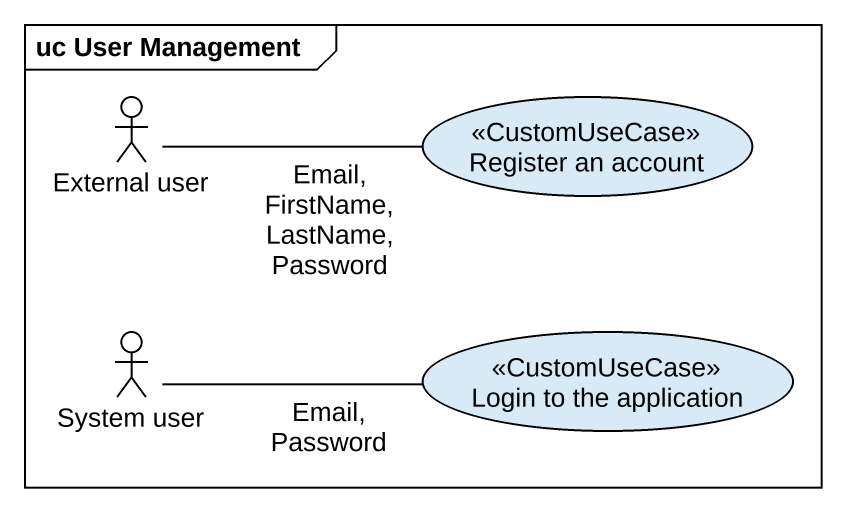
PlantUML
@startuml
mainframe uc User Management
actor "External user" as External_user
usecase "Register an account" as Register_an_account <<CustomUseCase>>
actor "System user" as System_user
usecase "Login to the application" as Login_to_the_application <<CustomUseCase>>
External_user -right- Register_an_account : Email, FirstName, LastName, Password
System_user -right- Login_to_the_application : Email, Password
@enduml
